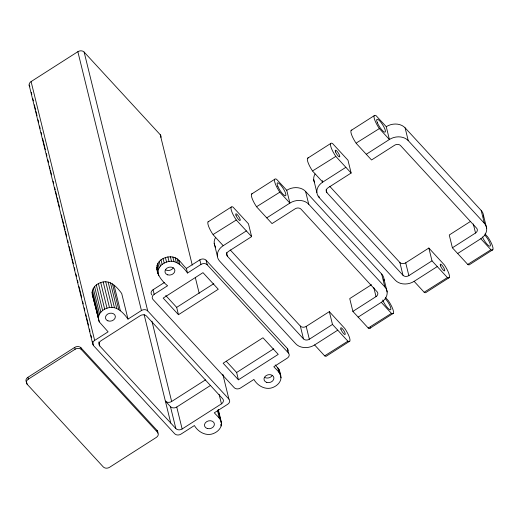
<?xml version="1.0" encoding="UTF-8"?>
<svg xmlns="http://www.w3.org/2000/svg" width="519" height="519" viewBox="0 0 519 519"><rect width="100%" height="100%" fill="white"/><g stroke="black" fill="none" stroke-linecap="round" stroke-linejoin="round"><path stroke-width="0.78" d="M93.478 345.57A4.567 3.588 -13.8 0 1 94.659 340.419L108.095 331.829L99.259 321.858L92.259 294.37C91.136 288.882 95.807 284.101 100.725 282.576C109.665 279.092 117.022 286.949 121.706 293.501L127.998 319.114L141.434 310.524A4.567 3.588 -13.8 0 1 147.714 310.907L228.911 399.092A4.567 3.588 -13.8 0 1 227.731 404.243L214.295 412.826C217.513 416.4 222.93 420.384 221.146 425.95C220.192 428.934 217.87 431.257 215.158 432.723C207.535 437.115 198.492 432.684 194.391 425.548L180.956 434.131A4.567 3.588 -13.8 0 1 174.676 433.748L93.478 345.57L92.512 341.638M98.545 319.976C97.429 314.495 102.1 309.713 107.018 308.189C115.951 304.705 123.314 312.561 127.998 319.114M154.175 294.325L167.611 285.735C160.54 280.442 151.276 267.24 161 259.831C164.354 257.32 168.727 256.282 172.853 257.022C179.087 258.157 182.059 264.567 186.392 268.446L187.515 273.02L200.95 264.431A4.567 3.588 -13.8 0 1 207.23 264.813L288.428 352.991A4.567 3.588 -13.8 0 1 287.247 358.149L273.811 366.732C277.029 370.306 282.446 374.29 280.662 379.856C279.709 382.84 277.386 385.163 274.674 386.629C267.051 391.021 258.008 386.59 253.908 379.454L240.472 388.037A4.567 3.588 -13.8 0 1 234.192 387.654L152.995 299.476A4.567 3.588 -13.8 0 1 154.175 294.325L153.053 289.751L164.471 282.453M158.061 273.883C156.946 268.401 161.617 263.62 166.534 262.095C175.467 258.611 182.831 266.461 187.515 273.02M29.901 86.738A4.567 3.588 -13.8 0 1 31.088 81.587L77.856 51.692A4.567 3.588 -13.8 0 1 84.136 52.075L160.241 134.719A4.567 3.588 -13.8 0 1 160.948 137.379M208.067 221.866L231.202 207.075M251.605 194.041L274.739 179.256M307.579 158.263L330.72 143.478M351.116 130.444L374.257 115.653M208.774 221.522A12.184 2.991 57.4 0 0 213.004 234.562L236.307 219.998L251.618 236.625L228.483 251.41A4.262 3.354 -13.8 0 0 227.374 256.224L303.479 338.868A4.262 3.354 -13.8 0 0 309.343 339.225L332.478 324.44L329.331 311.634L306.197 326.419A4.262 3.354 -13.8 0 1 300.332 326.062L230.254 249.957M252.312 193.697A12.184 2.991 57.4 0 0 256.548 206.737L279.845 192.173L289.894 203.085A13.708 10.769 -13.8 0 1 308.734 204.233L384.832 286.877A13.708 10.769 -13.8 0 1 381.283 302.33L358.142 317.122M308.286 157.925A12.184 2.991 57.4 0 0 312.522 170.959L335.825 156.401L351.136 173.028L327.995 187.813A4.262 3.354 -13.8 0 0 326.892 192.62L402.997 275.271A4.262 3.354 -13.8 0 0 408.855 275.628L431.996 260.843L428.85 248.037L405.715 262.822A4.262 3.354 -13.8 0 1 399.851 262.465L329.773 186.36M351.83 130.1A12.184 2.991 57.4 0 0 356.06 143.14L379.363 128.576L389.406 139.488A13.708 10.769 -13.8 0 1 408.245 140.63L484.35 223.28A13.708 10.769 -13.8 0 1 480.802 238.734L457.661 253.519M186.392 268.446L199.828 259.857A4.567 3.588 -13.8 0 1 206.108 260.24L287.305 348.424A4.567 3.588 -13.8 0 1 288.013 351.078M337.746 330.155L314.605 344.947A13.708 10.769 -13.8 0 1 295.765 343.799L219.667 261.148A13.708 10.769 -13.8 0 1 223.215 245.695L246.356 230.91M266.753 217.87L289.894 203.085L286.748 190.278L276.569 179.276A12.184 2.991 57.4 0 0 279.683 191.952L279.845 192.173M345.868 167.313L322.734 182.098A13.708 10.769 -13.8 0 0 319.179 197.551L395.283 280.202A13.708 10.769 -13.8 0 0 414.123 281.343L437.264 266.558M366.271 154.273L389.406 139.488L386.259 126.681L376.087 115.679A12.184 2.991 57.4 0 0 379.201 128.349L379.363 128.576M26.722 382.451A4.567 3.588 -13.8 0 1 27.909 377.3L74.678 347.406A4.567 3.588 -13.8 0 1 80.958 347.788L157.062 430.433A4.567 3.588 -13.8 0 1 157.77 433.093M27.176 384.281A4.567 3.588 -13.8 0 1 28.357 379.13L75.132 349.235A4.567 3.588 -13.8 0 1 81.412 349.618L157.51 432.262A4.567 3.588 -13.8 0 1 156.329 437.413L109.554 467.308A4.567 3.588 -13.8 0 1 103.275 466.925L27.176 384.281L26.871 383.061M178.471 314.696L163.18 298.094L202.987 272.65L218.278 289.258L178.471 314.696L176.674 307.378L213.783 283.666M175.863 428.597L99.758 345.952A4.567 3.588 -13.8 0 1 100.939 340.801L140.247 315.675A4.567 3.588 -13.8 0 1 146.527 316.058L222.632 398.709A4.567 3.588 -13.8 0 1 221.451 403.86L182.143 428.979A4.567 3.588 -13.8 0 1 175.863 428.597L170.466 406.649L165.373 401.116A4.567 3.588 -13.8 0 0 171.653 401.492L205.537 379.837M170.466 406.649A4.567 3.588 -13.8 0 0 176.745 407.032L210.636 385.37M371.513 284.678L349.735 298.594L352.881 311.4L368.321 328.125A12.184 2.991 57.4 0 0 370.397 327.119M470.344 221.516L449.253 234.997L452.393 247.803L467.84 264.521A12.184 2.991 57.4 0 0 469.669 264.547L492.803 249.762M238.435 379.817L223.144 363.216L262.951 337.772L278.242 354.38L238.435 379.817L236.638 372.499L273.747 348.787M352.881 311.4L376.016 296.615A4.262 3.354 -13.8 0 0 377.125 291.808L301.02 209.157A4.262 3.354 -13.8 0 0 295.155 208.8L272.021 223.592L256.71 206.964M452.393 247.803L475.534 233.018A4.262 3.354 -13.8 0 0 476.637 228.204L400.532 145.56A4.262 3.354 -13.8 0 0 394.674 145.203L371.539 159.988L356.222 143.361M314.605 344.947L324.654 355.852L347.918 341.158A12.184 2.991 57.4 0 0 344.811 328.488L329.331 311.634M368.192 328.027L391.462 313.333A12.184 2.991 57.4 0 0 388.348 300.663L385.539 297.569M414.123 281.343L424.166 292.255L447.436 277.561A12.184 2.991 57.4 0 0 444.322 264.891L428.85 248.037M467.71 264.431L490.974 249.736A12.184 2.991 57.4 0 0 487.86 237.066L485.057 233.965M349.748 341.184L326.613 355.969A12.184 2.991 57.4 0 1 324.784 355.95L324.654 355.852M370.151 328.144L393.292 313.359M449.266 277.587L426.131 292.372A12.184 2.991 57.4 0 1 424.302 292.346L424.166 292.255M386.259 126.681A13.708 10.769 -13.8 0 1 405.099 127.83L481.204 210.474A13.708 10.769 -13.8 0 1 483.546 217.007M480.802 238.734L490.844 249.645M431.996 260.843L447.307 277.47M312.685 171.186L322.734 182.098L322.364 180.593M286.748 190.278A13.708 10.769 -13.8 0 1 305.587 191.427L381.692 274.071A13.708 10.769 -13.8 0 1 384.028 280.604M381.283 302.33L391.326 313.242M332.478 324.44L347.788 341.067M213.173 234.783L223.215 245.695M275.232 364.928L278.982 369.366L280.811 375.821M165.749 295.519L176.674 307.378M226.265 361.23L236.638 372.499M335.825 156.401L335.663 156.174A12.184 2.991 57.4 0 1 332.549 143.504L347.99 160.222L351.136 173.028M236.307 219.998L236.145 219.771A12.184 2.991 57.4 0 1 233.031 207.1L248.471 223.825L251.618 236.625M156.939 269.309L157.413 270.561M92.259 294.37L96.203 309.441M483.526 215.586L486.673 228.386M481.204 210.474L484.35 223.28M473.315 223.974L475.534 233.018M405.099 127.83L408.245 140.63M405.715 262.822L408.855 275.628M399.851 262.465L402.997 275.271M384.015 279.183L387.155 291.983M381.692 274.071L384.832 286.877M373.797 287.578L376.016 296.615M326.153 189.61L326.892 192.62M318.809 196.046L319.179 197.551M313.716 179.639L316.856 192.445M305.587 191.427L308.734 204.233M306.197 326.419L309.343 339.225M300.332 326.062L303.479 338.868M287.305 348.424L288.428 352.991M278.982 369.366L281 377.819M277.782 367.692L278.904 372.266M226.453 252.455L227.374 256.224M214.198 243.236L217.344 256.042M206.108 260.24L207.23 264.813M199.828 259.857L200.95 264.431M222.813 374.257L228.911 399.092M160.241 134.719L192.257 265.073M195.345 277.639L199.205 293.345M219.141 394.453L221.451 403.86M218.246 409.497L221.295 421.915M218.11 409.945L220.588 420.033M220.912 421.584L221.483 423.913M217.487 410.6L219.388 418.359M220.763 424.399L221.146 425.95M178.75 260.142L179.872 264.716M177.115 258.747L178.238 263.321M175.124 257.69L176.246 262.264M172.853 257.022L173.975 261.595M170.407 256.762L171.529 261.336M167.89 256.931L169.012 261.505M165.412 257.521L166.534 262.095M163.076 258.501L164.199 263.075M161 259.831L162.123 264.405M159.255 261.453L160.384 266.02M157.938 263.289L159.061 267.862M157.088 265.274L158.211 269.848M156.751 267.311L157.873 271.885M157.646 271.19L158.775 275.764M176.745 407.032L182.143 428.979M151.937 321.222L171.653 401.492M84.136 52.075L147.714 310.907M144.107 314.546L170.764 423.063M77.856 51.692L141.434 310.524M157.062 430.433L157.51 432.262M114.063 285.203L120.356 310.81M112.435 283.809L118.721 309.415M110.443 282.751L116.73 308.357M108.173 282.077L114.459 307.689M105.72 281.823L112.013 307.43M103.203 281.992L109.496 307.598M100.725 282.576L107.018 308.189M98.396 283.556L104.682 309.168M96.313 284.886L102.606 310.498M94.575 286.507L100.868 312.114M93.251 288.35L99.544 313.956M92.401 290.335L98.694 315.941M92.071 292.366L98.357 317.978M96.586 310.991L99.259 321.858M98.792 342.015L99.758 345.952M31.088 81.587L94.659 340.419M31.257 92.246L31.834 94.601M32.801 98.539L33.378 100.9M34.345 104.832L35.506 109.548M35.889 111.124L37.05 115.847M38.017 119.779L38.601 122.14M39.561 126.072L40.145 128.433M41.111 132.364L41.689 134.726M42.655 138.657L45.361 149.673M46.327 153.605L46.905 155.966M47.871 159.904L48.455 162.259M49.422 166.197L49.999 168.558M50.382 170.128L51.543 174.851M53.087 181.144L53.671 183.505M54.638 187.437L55.215 189.798M55.604 191.368L56.759 196.091M57.148 197.661L58.31 202.384M58.692 203.961L59.464 207.107M61.398 214.97L61.982 217.331M62.364 218.908L63.526 223.624M63.915 225.201L65.07 229.917M65.459 231.493L66.62 236.216M67.58 240.148L68.164 242.509M69.131 246.441L70.286 251.164M70.675 252.734L71.836 257.456M72.219 259.026L73.38 263.749M74.347 267.681L74.924 270.042M75.891 273.974L76.475 276.335M77.441 280.273L78.019 282.628M78.985 286.566L81.691 297.582M82.657 301.513L83.235 303.875M84.201 307.806L84.779 310.167M85.745 314.099L86.329 316.46M86.712 318.03L88.451 325.115M89.417 329.046L90.001 331.407M90.968 335.339L91.545 337.7M29.129 85.032L92.7 343.863M80.958 347.788L81.412 349.618M74.678 347.406L75.132 349.235M27.909 377.3L28.357 379.13M279.689 371.247L279.812 372.577M151.872 294.902A4.567 3.588 -13.8 0 1 153.053 289.751M173.275 267.83A5.028 3.951 -13.8 0 1 165.555 269.822M272.313 375.38A5.028 3.951 -13.8 0 1 264.593 377.378M314.436 182.357A13.708 10.769 -13.8 0 1 315.014 173.982M484.895 235.139A7.616 1.868 57.4 0 1 490.111 243.761A7.616 1.868 57.4 0 1 488.094 245.228A7.616 1.868 57.4 0 1 482.417 236.943M215.619 247.2A13.708 10.769 -13.8 0 1 215.495 237.579M385.383 298.736A7.616 1.868 57.4 0 1 390.638 307.508A7.616 1.868 57.4 0 1 388.348 308.617A7.616 1.868 57.4 0 1 382.691 300.04M266.798 382.419A5.028 3.951 -13.8 0 0 273.909 377.877A5.028 3.951 -13.8 0 0 266.15 375.581A5.028 3.951 -13.8 0 0 266.798 382.419M167.767 274.869A5.028 3.951 -13.8 0 0 174.877 270.328A5.028 3.951 -13.8 0 0 167.118 268.031A5.028 3.951 -13.8 0 0 167.767 274.869M207.282 428.512A5.028 3.951 -13.8 0 0 214.392 423.971A5.028 3.951 -13.8 0 0 206.633 421.675A5.028 3.951 -13.8 0 0 207.282 428.512M107.952 320.865A5.028 3.951 -13.8 0 0 115.374 316.687A5.028 3.951 -13.8 0 0 107.881 313.956A5.028 3.951 -13.8 0 0 107.952 320.865M377.371 122.782A7.616 1.868 57.4 0 0 384.968 132.189A7.616 1.868 57.4 0 0 380.784 122.14A7.616 1.868 57.4 0 0 377.371 122.782M440.501 265.832A3.957 0.973 57.4 0 0 444.459 270.912A3.957 0.973 57.4 0 0 442.493 265.858A3.957 0.973 57.4 0 0 440.501 265.832M335.585 151.996A3.957 0.973 57.4 0 0 339.536 156.9A3.957 0.973 57.4 0 0 337.382 151.691A3.957 0.973 57.4 0 0 335.585 151.996M277.853 186.386A7.616 1.868 57.4 0 0 285.45 195.786A7.616 1.868 57.4 0 0 281.266 185.737A7.616 1.868 57.4 0 0 277.853 186.386M340.983 329.435A3.957 0.973 57.4 0 0 344.94 334.508A3.957 0.973 57.4 0 0 342.975 329.455A3.957 0.973 57.4 0 0 340.983 329.435M236.074 215.593A3.957 0.973 57.4 0 0 240.025 220.497A3.957 0.973 57.4 0 0 237.864 215.288A3.957 0.973 57.4 0 0 236.074 215.593"/></g></svg>
